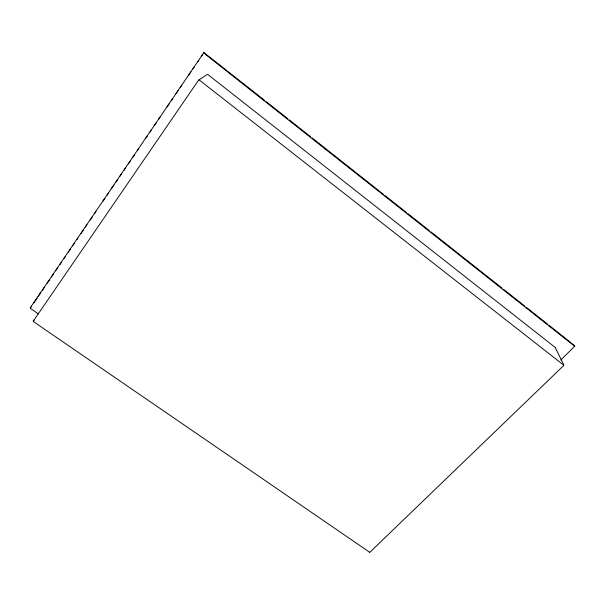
<?xml version="1.0" encoding="UTF-8"?>
<svg xmlns="http://www.w3.org/2000/svg" width="605" height="605" viewBox="0 0 605 605"><rect width="100%" height="100%" fill="white"/><g stroke="black" fill="none" stroke-linecap="round" stroke-linejoin="round"><path stroke-width="0.91" d="M34.485 319.72L33.23 321.036L33.54 321.671L369.685 552.274M369.663 552.456L563.512 365.707L563.852 364.944L555.413 347.951M38.41 313.904L30.643 308.542L30.379 307.597L203.635 52.93A2.98 0.552 81.1 0 1 204.074 52.703L264.771 100.475M33.192 321.225L198.538 80.223L207.25 74.445M31.021 307.279L31.248 306.727M549.37 325.535L574.205 345.387A2.677 1.074 0 0 1 574.682 346.272L560.82 359.983M33.895 302.825L37.079 298.144M38.138 296.586L40.792 292.684M42.38 290.347L44.505 287.224M47.152 283.321L49.807 279.419M51.395 277.082L53.52 273.959M55.637 270.836L57.762 267.72M59.88 264.597L61.476 262.252M64.122 258.358L65.181 256.792M68.365 252.111L70.49 248.995M72.608 245.872L74.196 243.528M76.85 239.633L77.909 238.067M81.093 233.386L83.218 230.271M85.335 227.147L86.923 224.803M90.107 220.122L92.232 217.006M94.35 213.883L95.938 211.546M102.835 201.397L104.96 198.281M107.077 195.158L108.666 192.814M111.32 188.919L113.974 185.017M115.563 182.672L117.68 179.556M119.805 176.433L121.393 174.089M124.048 170.194L125.636 167.85M128.29 163.947L130.408 160.832M132.533 157.708L134.65 154.585M137.305 150.683L138.364 149.125M145.79 138.205L147.378 135.86M150.032 131.958L151.091 130.4M154.275 125.719L156.393 122.596M158.518 119.48L160.106 117.136M167.003 106.994L169.12 103.871M171.245 100.755L172.833 98.411M176.017 93.73L178.135 90.606M180.26 87.491L181.848 85.146M188.745 75.005L190.862 71.882M192.987 68.766L194.576 66.421M197.759 61.74L198.818 60.182M201.473 56.28L202.531 54.722M573.835 345.841L574.205 345.387M203.59 53.157L204.074 52.703M203.635 52.93L574.682 346.272M199.022 79.799L563.792 365.193M207.863 74.528L555.405 347.595M266.253 101.648L287.753 118.648M289.235 119.82L310.728 136.813M312.21 137.985L383.358 194.25M384.84 195.423L406.333 212.415M407.815 213.588L429.308 230.588M430.79 231.76L501.938 288.025M503.42 289.198L524.913 306.19M526.395 307.363L547.888 324.363M30.25 308.051A2.556 0.749 -13.5 0 1 30.621 307.522"/></g></svg>
